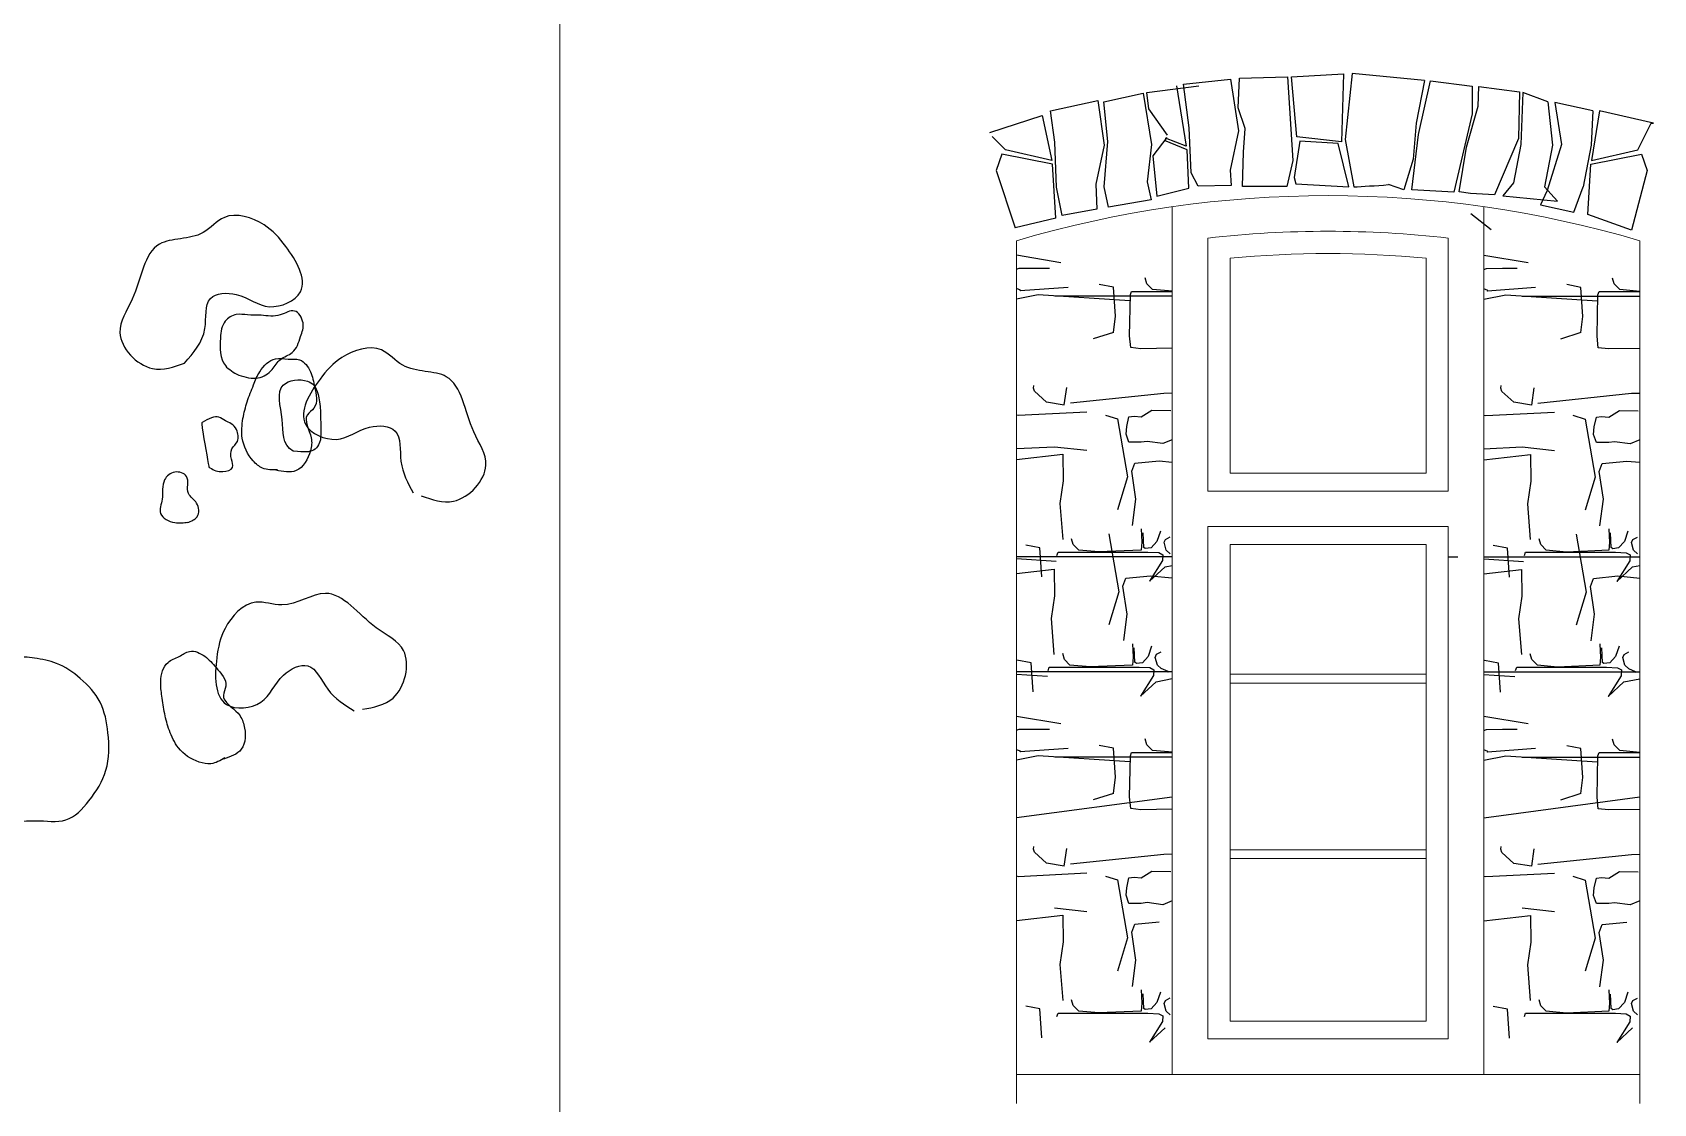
# Model space of a CAD drawing. Header units: millimetres. Extents: x 85048 to 158814, y 1395 to 38919.
# Drawn here: x 125961 to 129601, y 4782 to 7187 of the extents above; entities that cross this region are included whole.
import ezdxf

# ---------------------------------------------------------------- set-up
doc = ezdxf.new("R2010")
doc.units = ezdxf.units.MM
doc.layers.add('hatches', color=8, linetype='Continuous')
doc.layers.add('wall', color=5, linetype='Continuous')

msp = doc.modelspace()

# ---------------------------------------------------------------- linework, layer by layer
at = {"layer": 'hatches', "color": 252, "ltscale": 50, "true_color": 0x8f9991}
for p, q in [((128463.5, 7052.2, 0.7), (128580.4, 7067, 0.7)), ((128530.4, 7067, 0.7), (128551.9, 6931.9, 0.7)), ((128545.5, 7070.8, 0.7), (128651.3, 7082.3, 0.7)), ((128558.4, 6973, 0.7), (128545.5, 7070.8, 0.7)), ((128651.3, 7082.3, 0.7), (128669.4, 6966.2, 0.7)), ((128668.8, 7017.3, 0.7), (128671.4, 7084.4, 0.7)), ((128671.4, 7084.4, 0.7), (128779, 7087.1, 0.7)), ((128779, 7087.1, 0.7), (128791, 6899.5, 0.7)), ((128788, 7087.3, 0.7), (128905.1, 7094.3, 0.7)), ((128800.2, 6952.4, 0.7), (128788, 7087.3, 0.7)), ((128905.1, 7094.3, 0.7), (128900.8, 6941.2, 0.7)), ((128924.7, 7094.6, 0.7), (128908.6, 6946.4, 0.7)), ((129086.7, 7079, 0.7), (128924.7, 7094.6, 0.7)), ((129086.7, 7079, 0.7), (129068.6, 6983.4, 0.7)), ((129073.8, 6957.6, 0.7), (129100.5, 7078.1, 0.7)), ((129100.5, 7078.1, 0.7), (129194.3, 7066.4, 0.7)), ((129194.3, 7066.4, 0.7), (129194.3, 7004, 0.7)), ((129207.2, 7021.2, 0.7), (129208.9, 7065.4, 0.7)), ((129208.9, 7065.4, 0.7), (129300, 7053.2, 0.7)), ((128247.5, 7011, 0.7), (128353.7, 7034.3, 0.7)), ((128353.7, 7034.3, 0.7), (128367.6, 6933.9, 0.7)), ((128367.2, 7031.3, 0.7), (128455.5, 7050.8, 0.7)), ((128375.6, 6942.1, 0.7), (128367.2, 7031.3, 0.7)), ((128455.5, 7050.8, 0.7), (128474.1, 6935.3, 0.7)), ((128467.7, 7015.3, 0.7), (128463.5, 7052.2, 0.7)), ((129300, 7053.2, 0.7), (129298.4, 6949, 0.7)), ((129308.1, 7052.4, 0.7), (129303.7, 6935.3, 0.7)), ((129364, 7031.3, 0.7), (129308.1, 7052.4, 0.7)), ((129364, 7031.3, 0.7), (129374.2, 6933.5, 0.7)), ((129379.6, 7029.4, 0.7), (129394.7, 6935.3, 0.7)), ((129464.9, 7010.9, 0.7), (129379.6, 7029.4, 0.7)), ((129464.9, 7010.9, 0.7), (129379.6, 7029.4, 0.7)), ((128110.8, 6962.5, 0.7), (128228.6, 7000.1, 0.7)), ((128110.8, 6962.5, 0.7), (128228.6, 7000.1, 0.7)), ((128228.6, 7000.1, 0.7), (128250.2, 6899.6, 0.7)), ((128256.6, 6940.7, 0.7), (128247.5, 7011, 0.7)), ((128509.9, 6955.9, 0.7), (128467.7, 7015.3, 0.7)), ((128684.3, 6970.9, 0.7), (128668.8, 7017.3, 0.7)), ((129194.3, 7004, 0.7), (129152.9, 6828, 0.7)), ((129181.4, 6929.2, 0.7), (129207.2, 7021.2, 0.7)), ((129464.9, 7010.9, 0.7), (129461.4, 6933.5, 0.7)), ((129464.9, 7010.9, 0.7), (129461.4, 6933.5, 0.7)), ((129480, 7011, 0.7), (129462, 6899.6, 0.7)), ((129480, 7011, 0.7), (129462, 6899.6, 0.7)), ((129601.4, 6983.1, 0.7), (129480, 7011, 0.7)), ((129601.4, 6983.1, 0.7), (129480, 7011, 0.7)), ((128562.7, 6871.5, 0.7), (128558.4, 6973, 0.7)), ((128669.4, 6966.2, 0.7), (128650.4, 6878, 0.7)), ((128680.5, 6917.8, 0.7), (128684.3, 6970.9, 0.7)), ((129058.3, 6833.9, 0.7), (129073.8, 6957.6, 0.7)), ((129068.6, 6983.4, 0.7), (129061.8, 6902.5, 0.7)), ((129566.4, 6923.6, 0.7), (129596.3, 6983, 0.7)), ((129566.4, 6923.6, 0.7), (129596.3, 6983, 0.7)), ((129596.3, 6983, 0.7), (129601.4, 6983.1, 0.7)), ((128145.8, 6923.6, 0.7), (128115.9, 6952.9, 0.7)), ((128145.8, 6923.6, 0.7), (128115.9, 6952.9, 0.7)), ((128250.2, 6899.6, 0.7), (128145.8, 6923.6, 0.7)), ((128250.2, 6899.6, 0.7), (128145.8, 6923.6, 0.7)), ((128260.9, 6839.2, 0.7), (128256.6, 6940.7, 0.7)), ((128367.6, 6933.9, 0.7), (128348.7, 6846.2, 0.7)), ((128367.4, 6840.6, 0.7), (128375.6, 6942.1, 0.7)), ((128474.1, 6935.3, 0.7), (128464.4, 6851.7, 0.7)), ((128508.1, 6950.8, 0.7), (128477.2, 6909.5, 0.7)), ((128553.7, 6923.2, 0.7), (128503.5, 6944.5, 0.7)), ((128551.9, 6931.9, 0.7), (128505.2, 6949.7, 0.7)), ((128557.6, 6837.6, 0.7), (128553.7, 6923.2, 0.7)), ((128678.1, 6841.2, 0.7), (128680.5, 6917.8, 0.7)), ((128807, 6943, 0.7), (128794.1, 6861.3, 0.7)), ((128900.8, 6941.2, 0.7), (128800.2, 6952.4, 0.7)), ((128893.1, 6937.8, 0.7), (128807, 6943, 0.7)), ((128917.4, 6840.3, 0.7), (128893.1, 6937.8, 0.7)), ((128908.6, 6946.4, 0.7), (128928.4, 6840.1, 0.7)), ((129165.1, 6828.9, 0.7), (129181.4, 6929.2, 0.7)), ((129298.4, 6949, 0.7), (129244.5, 6822.3, 0.7)), ((129303.7, 6935.3, 0.7), (129286.6, 6849.4, 0.7)), ((129374.2, 6933.5, 0.7), (129356.2, 6840.6, 0.7)), ((129394.7, 6935.3, 0.7), (129362.8, 6832.3, 0.7)), ((129461.4, 6933.5, 0.7), (129443.4, 6840.6, 0.7)), ((129461.4, 6933.5, 0.7), (129443.4, 6840.6, 0.7)), ((129462, 6899.6, 0.7), (129566.4, 6923.6, 0.7)), ((129462, 6899.6, 0.7), (129566.4, 6923.6, 0.7)), ((128137.5, 6913.3, 0.7), (128125.4, 6877.2, 0.7)), ((128137.5, 6913.3, 0.7), (128125.4, 6877.2, 0.7)), ((128251.9, 6890.9, 0.7), (128137.5, 6913.3, 0.7)), ((128251.9, 6890.9, 0.7), (128137.5, 6913.3, 0.7)), ((128258.8, 6769.9, 0.7), (128251.9, 6890.9, 0.7)), ((128477.2, 6909.5, 0.7), (128486.3, 6819.4, 0.7)), ((128791, 6899.5, 0.7), (128777.7, 6840.8, 0.7)), ((129061.8, 6902.5, 0.7), (129040.3, 6833.6, 0.7)), ((129453.5, 6778.2, 0.7), (129460.3, 6890.9, 0.7)), ((129453.5, 6778.2, 0.7), (129460.3, 6890.9, 0.7)), ((129460.3, 6890.9, 0.7), (129574.7, 6913.3, 0.7)), ((129460.3, 6890.9, 0.7), (129574.7, 6913.3, 0.7)), ((129574.7, 6913.3, 0.7), (129586.8, 6877.2, 0.7)), ((129574.7, 6913.3, 0.7), (129586.8, 6877.2, 0.7)), ((128125.4, 6877.2, 0.7), (128167.8, 6748.2, 0.7)), ((128125.4, 6877.2, 0.7), (128167.8, 6748.2, 0.7)), ((128348.7, 6846.2, 0.7), (128351.4, 6790.3, 0.7)), ((128464.4, 6851.7, 0.7), (128473.1, 6810.8, 0.7)), ((128578.9, 6841.4, 0.7), (128562.7, 6871.5, 0.7)), ((128650.4, 6878, 0.7), (128652.6, 6843.6, 0.7)), ((128794.1, 6861.3, 0.7), (128798.3, 6846.7, 0.7)), ((128798.3, 6846.7, 0.7), (128917.4, 6840.3, 0.7)), ((129040.3, 6833.6, 0.7), (129006.3, 6845.2, 0.7)), ((129286.6, 6849.4, 0.7), (129263, 6820, 0.7)), ((129586.8, 6877.2, 0.7), (129552.1, 6743.1, 0.7)), ((129586.8, 6877.2, 0.7), (129552.1, 6743.1, 0.7)), ((128273.2, 6775.8, 0.7), (128260.9, 6839.2, 0.7)), ((128377.5, 6794.5, 0.7), (128367.4, 6840.6, 0.7)), ((128473.1, 6810.8, 0.7), (128377.5, 6794.5, 0.7)), ((128486.3, 6819.4, 0.7), (128557.6, 6837.6, 0.7)), ((128652.6, 6843.6, 0.7), (128578.9, 6841.4, 0.7)), ((128777.7, 6840.8, 0.7), (128678.1, 6841.2, 0.7)), ((129152.9, 6828, 0.7), (129058.3, 6833.9, 0.7)), ((129190.6, 6825.2, 0.7), (129165.1, 6828.9, 0.7)), ((129244.5, 6822.3, 0.7), (129190.6, 6825.2, 0.7)), ((129263, 6820, 0.7), (129385.8, 6808, 0.7)), ((129362.8, 6832.3, 0.7), (129347.2, 6799.8, 0.7)), ((129385.8, 6808, 0.7), (129356.2, 6840.6, 0.7)), ((129422.7, 6783.5, 0.7), (129443.4, 6840.6, 0.7)), ((128351.4, 6790.3, 0.7), (128273.2, 6775.8, 0.7)), ((129236.4, 6744.1, 0.7), (129190.9, 6779.7, 0.7)), ((129347.2, 6799.8, 0.7), (129422.7, 6783.5, 0.7)), ((129552.1, 6743.1, 0.7), (129453.5, 6778.2, 0.7)), ((129552.1, 6743.1, 0.7), (129453.5, 6778.2, 0.7)), ((128258.8, 6769.9, 0.7), (128167.8, 6748.2, 0.7)), ((128270.4, 6670, -101.7), (128170.7, 6686.5, -101.7)), ((129320.1, 6669.6, -101.7), (129220.5, 6686.1, -101.7)), ((128170.7, 6655.3, -101.7), (128176.6, 6657.7, -101.7)), ((128176.6, 6657.7, -101.7), (128212.4, 6658, -101.7)), ((128212.4, 6658, -101.7), (128245.2, 6657.8, -101.7)), ((128463.3, 6622.7, 10.3), (128459.6, 6635.7, 10.3)), ((129220.5, 6654.8, -101.7), (129226.4, 6657.3, -101.7)), ((129226.4, 6657.3, -101.7), (129262.2, 6657.5, -101.7)), ((129262.2, 6657.5, -101.7), (129295, 6657.4, -101.7)), ((129513.1, 6622.2, 10.3), (129509.4, 6635.3, 10.3)), ((128179.5, 6608, -101.7), (128170.7, 6611.7, -101.7)), ((128170.7, 6588.7, -101.7), (128219.5, 6598.4, -101.7)), ((128286.6, 6614.5, -101.7), (128179, 6606.6, -101.7)), ((128179, 6606.6, -101.7), (128179.5, 6608, -101.7)), ((128219.5, 6598.4, -101.7), (128425.1, 6585.1, -101.7)), ((128520.5, 6594.7, 121.2), (128256.6, 6594.7, 121.2)), ((128388.6, 6615, 10.3), (128356.5, 6621.1, 10.3)), ((128393.1, 6549.9, 10.3), (128388.6, 6615, 10.3)), ((128424.6, 6505.6, 10.3), (128426.9, 6598.2, 10.3)), ((128426.9, 6598.2, 10.3), (128429.3, 6605.5, 10.3)), ((128429.3, 6605.5, 10.3), (128520.5, 6605.5, 10.3)), ((128475.9, 6610.1, 10.3), (128463.3, 6622.7, 10.3)), ((128521.1, 6606, 10.3), (128475.9, 6610.1, 10.3)), ((129229.3, 6607.6, -101.7), (129220.5, 6611.2, -101.7)), ((129220.5, 6588.2, -101.7), (129269.3, 6597.9, -101.7)), ((129336.4, 6614.1, -101.7), (129228.8, 6606.2, -101.7)), ((129228.8, 6606.2, -101.7), (129229.3, 6607.6, -101.7)), ((129269.3, 6597.9, -101.7), (129474.9, 6584.7, -101.7)), ((129570.3, 6594.2, 121.2), (129306.4, 6594.2, 121.2)), ((129438.4, 6614.5, 10.3), (129406.3, 6620.7, 10.3)), ((129442.9, 6549.4, 10.3), (129438.4, 6614.5, 10.3)), ((129474.4, 6505.2, 10.3), (129476.6, 6597.7, 10.3)), ((129476.6, 6597.7, 10.3), (129479.1, 6605.1, 10.3)), ((129479.1, 6605.1, 10.3), (129570.3, 6605.1, 10.3)), ((129525.7, 6609.6, 10.3), (129513.1, 6622.2, 10.3)), ((129570.8, 6605.5, 10.3), (129525.7, 6609.6, 10.3)), ((128388.6, 6513.5, 10.3), (128393.1, 6549.9, 10.3)), ((129438.4, 6513, 10.3), (129442.9, 6549.4, 10.3)), ((128388.6, 6513.5, 10.3), (128342.9, 6499, 10.3)), ((128427.4, 6479.6, 10.3), (128424.6, 6505.6, 10.3)), ((129438.4, 6513, 10.3), (129392.7, 6498.6, 10.3)), ((129477.1, 6479.2, 10.3), (129474.4, 6505.2, 10.3)), ((128450.3, 6476.8, 10.3), (128427.4, 6479.6, 10.3)), ((128520.5, 6477.9, 10.3), (128450.3, 6476.8, 10.3)), ((129500, 6476.4, 10.3), (129477.1, 6479.2, 10.3)), ((129570.3, 6477.5, 10.3), (129500, 6476.4, 10.3)), ((128208.8, 6388.6, -101.7), (128209.5, 6394.4, -101.7)), ((128211.2, 6381.3, -101.7), (128208.8, 6388.6, -101.7)), ((128238, 6356.9, -101.7), (128211.2, 6381.3, -101.7)), ((128282.9, 6389.5, -101.7), (128277.2, 6350.5, -101.7)), ((128501.8, 6376.4, 10.3), (128291.8, 6354.4, 10.3)), ((128520.5, 6377.1, 10.3), (128501.8, 6376.4, 10.3)), ((129258.6, 6388.1, -101.7), (129259.2, 6394, -101.7)), ((129260.9, 6380.8, -101.7), (129258.6, 6388.1, -101.7)), ((129287.7, 6356.5, -101.7), (129260.9, 6380.8, -101.7)), ((129332.6, 6389.1, -101.7), (129327, 6350, -101.7)), ((129551.5, 6376, 10.3), (129341.6, 6354, 10.3)), ((129570.3, 6376.6, 10.3), (129551.5, 6376, 10.3)), ((128174.6, 6327.3, -101.7), (128329, 6334.9, -101.7)), ((128277.6, 6350.4, -101.7), (128238, 6356.9, -101.7)), ((128450.9, 6323.9, 10.3), (128475, 6338.6, 10.3)), ((128475, 6338.6, 10.3), (128517.1, 6338.1, 10.3)), ((129327.3, 6350, -101.7), (129287.7, 6356.5, -101.7)), ((129500.7, 6323.4, 10.3), (129524.7, 6338.2, 10.3)), ((129524.7, 6338.2, 10.3), (129566.9, 6337.6, 10.3)), ((128170.7, 6328.2, -101.7), (128174.6, 6327.3, -101.7)), ((128370.5, 6328, 10.3), (128397.8, 6319.3, 10.3)), ((128397.8, 6319.3, 10.3), (128420.3, 6189, 10.3)), ((128417.1, 6284.8, 10.3), (128418.2, 6301.9, 10.3)), ((128418.2, 6301.9, 10.3), (128423.2, 6323.9, 10.3)), ((128423.2, 6323.9, 10.3), (128434.8, 6325.3, 10.3)), ((128434.8, 6325.3, 10.3), (128450.9, 6323.9, 10.3)), ((129220.5, 6327.8, -101.7), (129224.4, 6326.9, -101.7)), ((129224.4, 6326.9, -101.7), (129378.8, 6334.5, -101.7)), ((129420.2, 6327.6, 10.3), (129447.6, 6318.8, 10.3)), ((129447.6, 6318.8, 10.3), (129470, 6188.5, 10.3)), ((129466.9, 6284.3, 10.3), (129468, 6301.5, 10.3)), ((129468, 6301.5, 10.3), (129473, 6323.4, 10.3)), ((129473, 6323.4, 10.3), (129484.6, 6324.8, 10.3)), ((129484.6, 6324.8, 10.3), (129500.7, 6323.4, 10.3)), ((128423.2, 6266.7, 10.3), (128417.1, 6284.8, 10.3)), ((128450.9, 6266.7, 10.3), (128423.2, 6266.7, 10.3)), ((128464.1, 6268.4, 10.3), (128450.9, 6266.7, 10.3)), ((128499.1, 6263.7, 10.3), (128464.1, 6268.4, 10.3)), ((128520.5, 6272.6, 10.3), (128499.1, 6263.7, 10.3)), ((129473, 6266.2, 10.3), (129466.9, 6284.3, 10.3)), ((129500.7, 6266.2, 10.3), (129473, 6266.2, 10.3)), ((129513.8, 6267.9, 10.3), (129500.7, 6266.2, 10.3)), ((129548.9, 6263.3, 10.3), (129513.8, 6267.9, 10.3)), ((129570.3, 6272.1, 10.3), (129548.9, 6263.3, 10.3)), ((128256.4, 6256.1, -101.7), (128170.7, 6252, -101.7)), ((128170.7, 6228.1, -101.7), (128275.1, 6240.1, -101.7)), ((128329, 6248, -101.7), (128256.4, 6256.1, -101.7)), ((128275.1, 6240.1, -101.7), (128275.8, 6180.2, -101.7)), ((129306.2, 6255.6, -101.7), (129220.5, 6251.5, -101.7)), ((129220.5, 6227.6, -101.7), (129324.8, 6239.6, -101.7)), ((129378.8, 6247.5, -101.7), (129306.2, 6255.6, -101.7)), ((129324.8, 6239.6, -101.7), (129325.6, 6179.8, -101.7)), ((128420.3, 6189, 10.3), (128397.8, 6114.8, 10.3)), ((128429.6, 6202, 10.3), (128436.3, 6219.9, 10.3)), ((128438.9, 6139.4, 10.3), (128429.6, 6202, 10.3)), ((128436.3, 6219.9, 10.3), (128491.3, 6225.2, 10.3)), ((128491.3, 6225.2, 10.3), (128520.5, 6222.3, 10.3)), ((129479.4, 6201.5, 10.3), (129486.1, 6219.5, 10.3)), ((129488.7, 6138.9, 10.3), (129479.4, 6201.5, 10.3)), ((129486.1, 6219.5, 10.3), (129541.1, 6224.7, 10.3)), ((129541.1, 6224.7, 10.3), (129570.3, 6221.9, 10.3)), ((128275.8, 6180.2, -101.7), (128268.2, 6129.1, -101.7)), ((129325.6, 6179.8, -101.7), (129318, 6128.6, -101.7)), ((129470, 6188.5, 10.3), (129447.6, 6114.3, 10.3)), ((128268.2, 6129.1, -101.7), (128274.5, 6048.8, -101.7)), ((128431.3, 6079.8, 10.3), (128438.9, 6139.4, 10.3)), ((129318, 6128.6, -101.7), (129324.3, 6048.3, -101.7)), ((129481.1, 6079.3, 10.3), (129488.7, 6138.9, 10.3)), ((128298.1, 6037.4, 14.1), (128294.4, 6050.4, 14.1)), ((128378, 6061.1, 10.3), (128400.5, 5930.8, 10.3)), ((128450.9, 6072.8, 14.1), (128452.6, 6042.6, 14.1)), ((128456.6, 6030.9, 14.1), (128455.1, 6063.6, 14.1)), ((128486.1, 6044.3, 14.1), (128473.2, 6030.1, 14.1)), ((128494, 6067.5, 14.1), (128486.1, 6044.3, 14.1)), ((128502.3, 6042.2, 14.1), (128505.3, 6048.9, 14.1)), ((128505.3, 6048.9, 14.1), (128515.6, 6054.6, 14.1)), ((129347.9, 6037, 14.1), (129344.2, 6050, 14.1)), ((129427.8, 6060.6, 10.3), (129450.3, 5930.3, 10.3)), ((129500.7, 6072.3, 14.1), (129502.4, 6042.1, 14.1)), ((129506.4, 6030.5, 14.1), (129504.9, 6063.2, 14.1)), ((129535.9, 6043.9, 14.1), (129523, 6029.6, 14.1)), ((129543.7, 6067, 14.1), (129535.9, 6043.9, 14.1)), ((129552.1, 6041.7, 14.1), (129555.1, 6048.5, 14.1)), ((129555.1, 6048.5, 14.1), (129565.3, 6054.1, 14.1)), ((128520.5, 6009.4, 125), (128170.7, 6009.4, 125)), ((128223.4, 6029.7, 14.1), (128191.4, 6035.8, 14.1)), ((128227.9, 5964.6, 14.1), (128223.4, 6029.7, 14.1)), ((128261.7, 6012.9, 14.1), (128264.2, 6020.2, 14.1)), ((128264.2, 6020.2, 14.1), (128465.9, 6020.2, 14.1)), ((128310.7, 6024.8, 14.1), (128298.1, 6037.4, 14.1)), ((128355.9, 6020.7, 14.1), (128310.7, 6024.8, 14.1)), ((128450.9, 6024.8, 14.1), (128355.9, 6020.7, 14.1)), ((128452.6, 6042.6, 14.1), (128450.9, 6024.8, 14.1)), ((128460.1, 6028.4, 14.1), (128456.6, 6030.9, 14.1)), ((128473.2, 6030.1, 14.1), (128460.1, 6028.4, 14.1)), ((128465.9, 6020.2, 14.1), (128490.2, 6019, 14.1)), ((128490.2, 6019, 14.1), (128499.3, 6014.3, 14.1)), ((128499.3, 6014.3, 14.1), (128498.5, 6001.4, 14.1)), ((128507, 6024.8, 14.1), (128502.3, 6042.2, 14.1)), ((128515.6, 6016.7, 14.1), (128507, 6024.8, 14.1)), ((129161.6, 6008.9, 125), (129141.2, 6008.9, 125)), ((129570.3, 6008.9, 125), (129220.5, 6008.9, 125)), ((129273.2, 6029.3, 14.1), (129241.1, 6035.4, 14.1)), ((129277.7, 5964.2, 14.1), (129273.2, 6029.3, 14.1)), ((129311.4, 6012.4, 14.1), (129313.9, 6019.8, 14.1)), ((129313.9, 6019.8, 14.1), (129515.7, 6019.8, 14.1)), ((129360.5, 6024.3, 14.1), (129347.9, 6037, 14.1)), ((129405.7, 6020.2, 14.1), (129360.5, 6024.3, 14.1)), ((129500.7, 6024.3, 14.1), (129405.7, 6020.2, 14.1)), ((129502.4, 6042.1, 14.1), (129500.7, 6024.3, 14.1)), ((129509.9, 6027.9, 14.1), (129506.4, 6030.5, 14.1)), ((129523, 6029.6, 14.1), (129509.9, 6027.9, 14.1)), ((129515.7, 6019.8, 14.1), (129540, 6018.6, 14.1)), ((129540, 6018.6, 14.1), (129549, 6013.8, 14.1)), ((129549, 6013.8, 14.1), (129548.3, 6001, 14.1)), ((129556.7, 6024.3, 14.1), (129552.1, 6041.7, 14.1)), ((129565.3, 6016.3, 14.1), (129556.7, 6024.3, 14.1)), ((128170.7, 6005.6, -97.9), (128260, 5999.8, -97.9)), ((128170.7, 5972.2, -101.7), (128255.3, 5981.9, -101.7)), ((128255.3, 5981.9, -101.7), (128256, 5922.1, -101.7)), ((128498.5, 6001.4, 14.1), (128469.3, 5954.9, 14.1)), ((128469.3, 5954.9, 14.1), (128504.6, 5987.3, 14.1)), ((128504.6, 5987.3, 14.1), (128520.5, 5990.5, 14.1)), ((129220.5, 6005.1, -97.9), (129309.7, 5999.4, -97.9)), ((129220.5, 5971.8, -101.7), (129305, 5981.5, -101.7)), ((129305, 5981.5, -101.7), (129305.8, 5921.6, -101.7)), ((129548.3, 6001, 14.1), (129519, 5954.4, 14.1)), ((129519, 5954.4, 14.1), (129554.4, 5986.9, 14.1)), ((129554.4, 5986.9, 14.1), (129570.3, 5990, 14.1)), ((128409.8, 5943.8, 10.3), (128416.5, 5961.8, 10.3)), ((128419.1, 5881.2, 10.3), (128409.8, 5943.8, 10.3)), ((128416.5, 5961.8, 10.3), (128471.5, 5967, 10.3)), ((128471.5, 5967, 10.3), (128520.5, 5962.3, 10.3)), ((129459.6, 5943.3, 10.3), (129466.3, 5961.3, 10.3)), ((129468.9, 5880.8, 10.3), (129459.6, 5943.3, 10.3)), ((129466.3, 5961.3, 10.3), (129521.3, 5966.6, 10.3)), ((129521.3, 5966.6, 10.3), (129570.3, 5961.8, 10.3)), ((128256, 5922.1, -101.7), (128248.4, 5870.9, -101.7)), ((128400.5, 5930.8, 10.3), (128378, 5856.6, 10.3)), ((129305.8, 5921.6, -101.7), (129298.2, 5870.5, -101.7)), ((129450.3, 5930.3, 10.3), (129427.8, 5856.2, 10.3)), ((128248.4, 5870.9, -101.7), (128254.8, 5790.6, -101.7)), ((128411.5, 5821.6, 10.3), (128419.1, 5881.2, 10.3)), ((129298.2, 5870.5, -101.7), (129304.5, 5790.2, -101.7)), ((129461.3, 5821.2, 10.3), (129468.9, 5880.8, 10.3)), ((128278.4, 5779.3, 14.1), (128274.7, 5792.3, 14.1)), ((128431.1, 5814.6, 14.1), (128432.8, 5784.4, 14.1)), ((128436.8, 5772.8, 14.1), (128435.3, 5805.5, 14.1)), ((128474.2, 5809.3, 14.1), (128466.3, 5786.2, 14.1)), ((128482.5, 5784, 14.1), (128485.5, 5790.8, 14.1)), ((128485.5, 5790.8, 14.1), (128495.8, 5796.4, 14.1)), ((129328.1, 5778.8, 14.1), (129324.4, 5791.8, 14.1)), ((129480.9, 5814.2, 14.1), (129482.6, 5784, 14.1)), ((129486.6, 5772.3, 14.1), (129485.1, 5805, 14.1)), ((129523.9, 5808.8, 14.1), (129516.1, 5785.7, 14.1)), ((129532.3, 5783.6, 14.1), (129535.3, 5790.3, 14.1)), ((129535.3, 5790.3, 14.1), (129545.6, 5796, 14.1)), ((128203.6, 5771.6, 14.1), (128171.6, 5777.7, 14.1)), ((128208.1, 5706.5, 14.1), (128203.6, 5771.6, 14.1)), ((128241.9, 5754.8, 14.1), (128244.4, 5762.1, 14.1)), ((128244.4, 5762.1, 14.1), (128446.1, 5762.1, 14.1)), ((128290.9, 5766.7, 14.1), (128278.4, 5779.3, 14.1)), ((128336.1, 5762.5, 14.1), (128290.9, 5766.7, 14.1)), ((128431.1, 5766.7, 14.1), (128336.1, 5762.5, 14.1)), ((128432.8, 5784.4, 14.1), (128431.1, 5766.7, 14.1)), ((128440.3, 5770.3, 14.1), (128436.8, 5772.8, 14.1)), ((128453.4, 5771.9, 14.1), (128440.3, 5770.3, 14.1)), ((128446.1, 5762.1, 14.1), (128470.4, 5760.9, 14.1)), ((128466.3, 5786.2, 14.1), (128453.4, 5771.9, 14.1)), ((128470.4, 5760.9, 14.1), (128479.5, 5756.1, 14.1)), ((128479.5, 5756.1, 14.1), (128478.7, 5743.3, 14.1)), ((128487.2, 5766.7, 14.1), (128482.5, 5784, 14.1)), ((128495.8, 5758.6, 14.1), (128487.2, 5766.7, 14.1)), ((128511.5, 5752.1, 14.1), (128495.8, 5758.6, 14.1)), ((128511, 5750.7, 14.1), (128511.5, 5752.1, 14.1)), ((129253.4, 5771.1, 14.1), (129221.4, 5777.2, 14.1)), ((129257.9, 5706, 14.1), (129253.4, 5771.1, 14.1)), ((129291.7, 5754.3, 14.1), (129294.1, 5761.6, 14.1)), ((129294.1, 5761.6, 14.1), (129495.9, 5761.6, 14.1)), ((129340.7, 5766.2, 14.1), (129328.1, 5778.8, 14.1)), ((129385.9, 5762.1, 14.1), (129340.7, 5766.2, 14.1)), ((129480.9, 5766.2, 14.1), (129385.9, 5762.1, 14.1)), ((129482.6, 5784, 14.1), (129480.9, 5766.2, 14.1)), ((129490.1, 5769.8, 14.1), (129486.6, 5772.3, 14.1)), ((129503.2, 5771.5, 14.1), (129490.1, 5769.8, 14.1)), ((129495.9, 5761.6, 14.1), (129520.2, 5760.4, 14.1)), ((129516.1, 5785.7, 14.1), (129503.2, 5771.5, 14.1)), ((129520.2, 5760.4, 14.1), (129529.2, 5755.6, 14.1)), ((129529.2, 5755.6, 14.1), (129528.5, 5742.8, 14.1)), ((129536.9, 5766.2, 14.1), (129532.3, 5783.6, 14.1)), ((129545.6, 5758.1, 14.1), (129536.9, 5766.2, 14.1)), ((129561.2, 5751.6, 14.1), (129545.6, 5758.1, 14.1)), ((128520.5, 5751.3, 125), (128170.7, 5751.3, 125)), ((128170.7, 5746.2, -97.9), (128240.2, 5741.7, -97.9)), ((128478.7, 5743.3, 14.1), (128449.5, 5696.7, 14.1)), ((128449.5, 5696.7, 14.1), (128484.8, 5729.2, 14.1)), ((128484.8, 5729.2, 14.1), (128520.5, 5736.3, 14.1)), ((128520.5, 5751.4, 14.1), (128511, 5750.7, 14.1)), ((129570.3, 5750.8, 125), (129220.5, 5750.8, 125)), ((129220.5, 5745.7, -97.9), (129290, 5741.2, -97.9)), ((129528.5, 5742.8, 14.1), (129499.2, 5696.3, 14.1)), ((129499.2, 5696.3, 14.1), (129534.6, 5728.7, 14.1)), ((129534.6, 5728.7, 14.1), (129570.3, 5735.8, 14.1)), ((129560.7, 5750.2, 14.1), (129561.2, 5751.6, 14.1)), ((129570.3, 5750.9, 14.1), (129560.7, 5750.2, 14.1)), ((128270.4, 5635, -101.7), (128170.7, 5651.5, -101.7)), ((129320.1, 5634.6, -101.7), (129220.5, 5651.1, -101.7)), ((128170.7, 5620.3, -101.7), (128176.6, 5622.7, -101.7)), ((128176.6, 5622.7, -101.7), (128212.4, 5623, -101.7)), ((128212.4, 5623, -101.7), (128245.2, 5622.8, -101.7)), ((129220.5, 5619.8, -101.7), (129226.4, 5622.3, -101.7)), ((129226.4, 5622.3, -101.7), (129262.2, 5622.5, -101.7)), ((129262.2, 5622.5, -101.7), (129295, 5622.4, -101.7)), ((128179.5, 5573, -101.7), (128170.7, 5576.7, -101.7)), ((128286.6, 5579.5, -101.7), (128179, 5571.6, -101.7)), ((128179, 5571.6, -101.7), (128179.5, 5573, -101.7)), ((128388.6, 5580, 10.3), (128356.5, 5586.1, 10.3)), ((128393.1, 5514.9, 10.3), (128388.6, 5580, 10.3)), ((128426.9, 5563.2, 10.3), (128429.3, 5570.5, 10.3)), ((128429.3, 5570.5, 10.3), (128520.5, 5570.5, 10.3)), ((128463.3, 5587.7, 10.3), (128459.6, 5600.7, 10.3)), ((128475.9, 5575.1, 10.3), (128463.3, 5587.7, 10.3)), ((128521.1, 5571, 10.3), (128475.9, 5575.1, 10.3)), ((129229.3, 5572.6, -101.7), (129220.5, 5576.2, -101.7)), ((129336.4, 5579.1, -101.7), (129228.8, 5571.2, -101.7)), ((129228.8, 5571.2, -101.7), (129229.3, 5572.6, -101.7)), ((129438.4, 5579.5, 10.3), (129406.3, 5585.7, 10.3)), ((129442.9, 5514.4, 10.3), (129438.4, 5579.5, 10.3)), ((129476.6, 5562.7, 10.3), (129479.1, 5570.1, 10.3)), ((129479.1, 5570.1, 10.3), (129570.3, 5570.1, 10.3)), ((129513.1, 5587.2, 10.3), (129509.4, 5600.3, 10.3)), ((129525.7, 5574.6, 10.3), (129513.1, 5587.2, 10.3)), ((129570.8, 5570.5, 10.3), (129525.7, 5574.6, 10.3)), ((128170.7, 5553.7, -101.7), (128219.5, 5563.4, -101.7)), ((128219.5, 5563.4, -101.7), (128425.1, 5550.1, -101.7)), ((128520.5, 5559.7, 121.2), (128256.6, 5559.7, 121.2)), ((128424.6, 5470.6, 10.3), (128426.9, 5563.2, 10.3)), ((129220.5, 5553.2, -101.7), (129269.3, 5562.9, -101.7)), ((129269.3, 5562.9, -101.7), (129474.9, 5549.7, -101.7)), ((129570.3, 5559.2, 121.2), (129306.4, 5559.2, 121.2)), ((129474.4, 5470.2, 10.3), (129476.6, 5562.7, 10.3)), ((128388.6, 5478.5, 10.3), (128393.1, 5514.9, 10.3)), ((129438.4, 5478, 10.3), (129442.9, 5514.4, 10.3)), ((128170.7, 5424.1, 10.3), (128520.5, 5471, 10.3)), ((128388.6, 5478.5, 10.3), (128342.9, 5464, 10.3)), ((128427.4, 5444.6, 10.3), (128424.6, 5470.6, 10.3)), ((129220.5, 5423.6, 10.3), (129570.3, 5470.5, 10.3)), ((129438.4, 5478, 10.3), (129392.7, 5463.6, 10.3)), ((129477.1, 5444.2, 10.3), (129474.4, 5470.2, 10.3)), ((128450.3, 5441.8, 10.3), (128427.4, 5444.6, 10.3)), ((128520.5, 5442.9, 10.3), (128450.3, 5441.8, 10.3)), ((129500, 5441.4, 10.3), (129477.1, 5444.2, 10.3)), ((129570.3, 5442.5, 10.3), (129500, 5441.4, 10.3)), ((128208.8, 5353.6, -101.7), (128209.5, 5359.4, -101.7)), ((128211.2, 5346.3, -101.7), (128208.8, 5353.6, -101.7)), ((128282.9, 5354.5, -101.7), (128277.2, 5315.5, -101.7)), ((129258.6, 5353.1, -101.7), (129259.2, 5359, -101.7)), ((129260.9, 5345.8, -101.7), (129258.6, 5353.1, -101.7)), ((129332.6, 5354.1, -101.7), (129327, 5315, -101.7)), ((128238, 5321.9, -101.7), (128211.2, 5346.3, -101.7)), ((128277.6, 5315.4, -101.7), (128238, 5321.9, -101.7)), ((128501.8, 5341.4, 10.3), (128291.8, 5319.4, 10.3)), ((128520.5, 5342.1, 10.3), (128501.8, 5341.4, 10.3)), ((129287.7, 5321.5, -101.7), (129260.9, 5345.8, -101.7)), ((129327.3, 5315, -101.7), (129287.7, 5321.5, -101.7)), ((129551.5, 5341, 10.3), (129341.6, 5319, 10.3)), ((129570.3, 5341.6, 10.3), (129551.5, 5341, 10.3)), ((128170.7, 5293.2, -101.7), (128174.6, 5292.3, -101.7)), ((128174.6, 5292.3, -101.7), (128329, 5299.9, -101.7)), ((128370.5, 5293, 10.3), (128397.8, 5284.3, 10.3)), ((128397.8, 5284.3, 10.3), (128420.3, 5154, 10.3)), ((128418.2, 5266.9, 10.3), (128423.2, 5288.9, 10.3)), ((128423.2, 5288.9, 10.3), (128434.8, 5290.3, 10.3)), ((128434.8, 5290.3, 10.3), (128450.9, 5288.9, 10.3)), ((128450.9, 5288.9, 10.3), (128475, 5303.6, 10.3)), ((128475, 5303.6, 10.3), (128517.1, 5303.1, 10.3)), ((129220.5, 5292.8, -101.7), (129224.4, 5291.9, -101.7)), ((129224.4, 5291.9, -101.7), (129378.8, 5299.5, -101.7)), ((129420.2, 5292.6, 10.3), (129447.6, 5283.8, 10.3)), ((129447.6, 5283.8, 10.3), (129470, 5153.5, 10.3)), ((129468, 5266.5, 10.3), (129473, 5288.4, 10.3)), ((129473, 5288.4, 10.3), (129484.6, 5289.8, 10.3)), ((129484.6, 5289.8, 10.3), (129500.7, 5288.4, 10.3)), ((129500.7, 5288.4, 10.3), (129524.7, 5303.2, 10.3)), ((129524.7, 5303.2, 10.3), (129566.9, 5302.6, 10.3)), ((128417.1, 5249.8, 10.3), (128418.2, 5266.9, 10.3)), ((128423.2, 5231.7, 10.3), (128417.1, 5249.8, 10.3)), ((129466.9, 5249.3, 10.3), (129468, 5266.5, 10.3)), ((129473, 5231.2, 10.3), (129466.9, 5249.3, 10.3)), ((128329, 5213, -101.7), (128256.4, 5221.1, -101.7)), ((128450.9, 5231.7, 10.3), (128423.2, 5231.7, 10.3)), ((128464.1, 5233.4, 10.3), (128450.9, 5231.7, 10.3)), ((128499.1, 5228.7, 10.3), (128464.1, 5233.4, 10.3)), ((128520.5, 5237.6, 10.3), (128499.1, 5228.7, 10.3)), ((129378.8, 5212.5, -101.7), (129306.2, 5220.6, -101.7)), ((129500.7, 5231.2, 10.3), (129473, 5231.2, 10.3)), ((129513.8, 5232.9, 10.3), (129500.7, 5231.2, 10.3)), ((129548.9, 5228.3, 10.3), (129513.8, 5232.9, 10.3)), ((129570.3, 5237.1, 10.3), (129548.9, 5228.3, 10.3)), ((128170.7, 5193.1, -101.7), (128275.1, 5205.1, -101.7)), ((128275.1, 5205.1, -101.7), (128275.8, 5145.2, -101.7)), ((128429.6, 5167, 10.3), (128436.3, 5184.9, 10.3)), ((128436.3, 5184.9, 10.3), (128491.3, 5190.2, 10.3)), ((129220.5, 5192.6, -101.7), (129324.8, 5204.6, -101.7)), ((129324.8, 5204.6, -101.7), (129325.6, 5144.8, -101.7)), ((129479.4, 5166.5, 10.3), (129486.1, 5184.5, 10.3)), ((129486.1, 5184.5, 10.3), (129541.1, 5189.7, 10.3)), ((128275.8, 5145.2, -101.7), (128268.2, 5094.1, -101.7)), ((128420.3, 5154, 10.3), (128397.8, 5079.8, 10.3)), ((128438.9, 5104.4, 10.3), (128429.6, 5167, 10.3)), ((129325.6, 5144.8, -101.7), (129318, 5093.6, -101.7)), ((129470, 5153.5, 10.3), (129447.6, 5079.3, 10.3)), ((129488.7, 5103.9, 10.3), (129479.4, 5166.5, 10.3)), ((128431.3, 5044.8, 10.3), (128438.9, 5104.4, 10.3)), ((129481.1, 5044.3, 10.3), (129488.7, 5103.9, 10.3)), ((128268.2, 5094.1, -101.7), (128274.5, 5013.8, -101.7)), ((129318, 5093.6, -101.7), (129324.3, 5013.3, -101.7)), ((128450.9, 5037.8, 14.1), (128452.6, 5007.6, 14.1)), ((128456.6, 4995.9, 14.1), (128455.1, 5028.6, 14.1)), ((128494, 5032.5, 14.1), (128486.1, 5009.3, 14.1)), ((129500.7, 5037.3, 14.1), (129502.4, 5007.1, 14.1)), ((129506.4, 4995.5, 14.1), (129504.9, 5028.2, 14.1)), ((129543.7, 5032, 14.1), (129535.9, 5008.9, 14.1)), ((128223.4, 4994.7, 14.1), (128191.4, 5000.8, 14.1)), ((128227.9, 4929.6, 14.1), (128223.4, 4994.7, 14.1)), ((128298.1, 5002.4, 14.1), (128294.4, 5015.4, 14.1)), ((128310.7, 4989.8, 14.1), (128298.1, 5002.4, 14.1)), ((128355.9, 4985.7, 14.1), (128310.7, 4989.8, 14.1)), ((128450.9, 4989.8, 14.1), (128355.9, 4985.7, 14.1)), ((128452.6, 5007.6, 14.1), (128450.9, 4989.8, 14.1)), ((128460.1, 4993.4, 14.1), (128456.6, 4995.9, 14.1)), ((128473.2, 4995.1, 14.1), (128460.1, 4993.4, 14.1)), ((128486.1, 5009.3, 14.1), (128473.2, 4995.1, 14.1)), ((128502.3, 5007.2, 14.1), (128505.3, 5013.9, 14.1)), ((128507, 4989.8, 14.1), (128502.3, 5007.2, 14.1)), ((128505.3, 5013.9, 14.1), (128515.6, 5019.6, 14.1)), ((128515.6, 4981.7, 14.1), (128507, 4989.8, 14.1)), ((129273.2, 4994.3, 14.1), (129241.1, 5000.4, 14.1)), ((129277.7, 4929.2, 14.1), (129273.2, 4994.3, 14.1)), ((129347.9, 5002, 14.1), (129344.2, 5015, 14.1)), ((129360.5, 4989.3, 14.1), (129347.9, 5002, 14.1)), ((129405.7, 4985.2, 14.1), (129360.5, 4989.3, 14.1)), ((129500.7, 4989.3, 14.1), (129405.7, 4985.2, 14.1)), ((129502.4, 5007.1, 14.1), (129500.7, 4989.3, 14.1)), ((129509.9, 4992.9, 14.1), (129506.4, 4995.5, 14.1)), ((129523, 4994.6, 14.1), (129509.9, 4992.9, 14.1)), ((129535.9, 5008.9, 14.1), (129523, 4994.6, 14.1)), ((129552.1, 5006.7, 14.1), (129555.1, 5013.5, 14.1)), ((129556.7, 4989.3, 14.1), (129552.1, 5006.7, 14.1)), ((129555.1, 5013.5, 14.1), (129565.3, 5019.1, 14.1)), ((129565.3, 4981.3, 14.1), (129556.7, 4989.3, 14.1)), ((128261.7, 4977.9, 14.1), (128264.2, 4985.2, 14.1)), ((128264.2, 4985.2, 14.1), (128465.9, 4985.2, 14.1)), ((128465.9, 4985.2, 14.1), (128490.2, 4984, 14.1)), ((128498.5, 4966.4, 14.1), (128469.3, 4919.9, 14.1)), ((128469.3, 4919.9, 14.1), (128504.6, 4952.3, 14.1)), ((128490.2, 4984, 14.1), (128499.3, 4979.3, 14.1)), ((128499.3, 4979.3, 14.1), (128498.5, 4966.4, 14.1)), ((129311.4, 4977.4, 14.1), (129313.9, 4984.8, 14.1)), ((129313.9, 4984.8, 14.1), (129515.7, 4984.8, 14.1)), ((129515.7, 4984.8, 14.1), (129540, 4983.6, 14.1)), ((129548.3, 4966, 14.1), (129519, 4919.4, 14.1)), ((129519, 4919.4, 14.1), (129554.4, 4951.9, 14.1)), ((129540, 4983.6, 14.1), (129549, 4978.8, 14.1)), ((129549, 4978.8, 14.1), (129548.3, 4966, 14.1))]:
    msp.add_line(p, q, dxfattribs=at)
msp.add_open_spline([(128928.4, 6840.1, 0.7), (128947.6, 6841.5, 0.7), (128976.9, 6842.7, 0.7), (129006.3, 6845.2, 0.7)], degree=3, dxfattribs=at)
for points in [[(126302.6, 6444.4, 0.7), (126230.3, 6432.3, 0.7), (126157.3, 6513.1, 0.7), (126185, 6588.1, 0.7), (126246.3, 6711.7, 0.7), (126344.1, 6737.4, 0.7), (126391.9, 6771.7, 0.7), (126481.2, 6754.6, 0.7), (126529.9, 6706.4, 0.7), (126562.6, 6604.9, 0.7), (126493.3, 6571.2, 0.7), (126418.8, 6598.6, 0.7), (126361, 6589.7, 0.7), (126348.1, 6521.9, 0.7), (126302.6, 6444.4, 0.7)], [(126424.3, 6417.3, 0.7), (126394.2, 6439.1, 0.7), (126382.9, 6500.9, 0.7), (126394, 6539, 0.7), (126418.7, 6553.6, 0.7), (126443.9, 6552.8, 0.7), (126474.6, 6551.8, 0.7), (126517.5, 6552.7, 0.7), (126549.6, 6561.5, 0.7), (126568.6, 6534.6, 0.7), (126563.2, 6504, 0.7), (126544.5, 6468.4, 0.7), (126517.7, 6452.8, 0.7), (126499.4, 6430.3, 0.7), (126468, 6411.5, 0.7), (126424.3, 6417.3, 0.7)], [(126834.2, 6146.6, 0.7), (126906.4, 6134.5, 0.7), (126979.4, 6215.3, 0.7), (126951.8, 6290.3, 0.7), (126890.4, 6414, 0.7), (126792.6, 6439.6, 0.7), (126744.8, 6474, 0.7), (126655.6, 6456.8, 0.7), (126606.8, 6408.6, 0.7), (126574.1, 6307.1, 0.7), (126643.4, 6273.4, 0.7), (126718, 6300.9, 0.7), (126775.7, 6291.9, 0.7), (126788.6, 6224.2, 0.7), (126816, 6153.2, 0.7)], [(126511.5, 6204.8, 0.7), (126477.8, 6208.7, 0.7), (126456.6, 6225.1, 0.7), (126432.2, 6276.1, 0.7), (126433.8, 6320.1, 0.7), (126443.2, 6357.7, 0.7), (126457.4, 6395.4, 0.7), (126471.5, 6425.2, 0.7), (126506.8, 6454.2, 0.7), (126535.1, 6453.4, 0.7), (126561, 6451.8, 0.7), (126585.3, 6425.2, 0.7), (126594.7, 6390.7, 0.7), (126593.2, 6343.6, 0.7), (126578.3, 6328.7, 0.7), (126586.9, 6276.9, 0.7), (126585.3, 6247.9, 0.7), (126553.1, 6203.2, 0.7), (126507.6, 6204, 0.7)], [(126309, 6086.5, 0.7), (126330.8, 6099.6, 0.7), (126329.7, 6130.1, 0.7), (126311.2, 6152, 0.7), (126306.8, 6190.1, 0.7), (126280.6, 6199.9, 0.7), (126257.7, 6182.5, 0.7), (126252.2, 6138.9, 0.7), (126248.9, 6107.2, 0.7), (126280.6, 6086.5, 0.7), (126310.1, 6087.6, 0.7)], [(126702.1, 5667.4, 0.7), (126770.9, 5692.7, 0.7), (126794.4, 5799, 0.7), (126733.2, 5850.5, 0.7), (126618.7, 5927.6, 0.7), (126521, 5901.5, 0.7), (126462.5, 5907.7, 0.7), (126393.4, 5848.6, 0.7), (126374.9, 5782.6, 0.7), (126396.7, 5678.2, 0.7), (126473.6, 5683.2, 0.7), (126524.8, 5744, 0.7), (126579.4, 5764.8, 0.7), (126624.2, 5712.3, 0.7), (126683.1, 5664.2, 0.7)], [(126393, 5558.3, 0.7), (126361.7, 5545, 0.7), (126335.2, 5548.8, 0.7), (126288.8, 5581, 0.7), (126268.4, 5620, 0.7), (126258, 5657.4, 0.7), (126251.6, 5697.1, 0.7), (126249.1, 5730, 0.7), (126265.5, 5772.7, 0.7), (126290.4, 5786, 0.7), (126313.7, 5797.4, 0.7), (126348, 5786.3, 0.7), (126373.3, 5761, 0.7), (126395.2, 5719.3, 0.7), (126389.7, 5699, 0.7), (126422.8, 5658.3, 0.7), (126435.8, 5632.3, 0.7), (126429.9, 5577.5, 0.7), (126390, 5555.6, 0.7)], [(125872.7, 5446.3, 0.7), (125915.9, 5418.9, 0.7), (125968, 5417.3, 0.7), (126036.2, 5419.1, 0.7), (126087.7, 5461.6, 0.7), (126126, 5530.5, 0.7), (126130.6, 5614.5, 0.7), (126112.7, 5683.2, 0.7), (126068.3, 5736.6, 0.7), (126015.2, 5770.4, 0.7), (125965.5, 5782, 0.7), (125921.4, 5783.4, 0.7), (125868.3, 5753, 0.7), (125844.5, 5695.6, 0.7), (125836.1, 5621.8, 0.7), (125827.8, 5547.9, 0.7), (125831.6, 5477.7, 0.7), (125868.7, 5446.4, 0.7)]]:
    msp.add_spline(points, degree=3, dxfattribs=at)
for points, knots in [([(126546.6, 6247, 0.7), (126574.8, 6243.9, 0.7), (126593.5, 6247.9, 0.7), (126602.6, 6254.7, 0.7), (126607.8, 6272.2, 0.7), (126611, 6375.8, 0.7), (126590.6, 6414.2, 0.7), (126500.7, 6401.5, 0.7), (126528, 6320.7, 0.7), (126520.7, 6261.6, 0.7), (126546.6, 6247, 0.7)], [394.702215, 394.702215, 394.702215, 394.702215, 400.557988, 415.910439, 415.910439, 415.910439, 480.991077, 536.231936, 613.763119, 684.162889, 684.162889, 684.162889, 684.162889]), ([(126357.4, 6211.3, 0.7), (126357.4, 6211.3, 0.7), (126339.5, 6309.4, 0.7), (126348.1, 6314.7, 0.7), (126360.6, 6322.5, 0.7), (126380.7, 6325.6, 0.7), (126393.2, 6314.2, 0.7), (126408.9, 6309.2, 0.7), (126422, 6293.7, 0.7), (126426, 6268.7, 0.7), (126405.3, 6252.6, 0.7), (126406.2, 6230.7, 0.7), (126415.5, 6206.5, 0.7), (126384.5, 6197.7, 0.7), (126366.9, 6204.1, 0.7), (126358.2, 6210.8, 0.7), (126357.4, 6211.3, 0.7)], [124.845666, 124.845666, 124.845666, 124.845666, 127.93742, 131.029173, 153.842308, 170.334498, 186.795964, 201.512455, 218.997738, 245.397607, 266.238724, 289.285258, 308.048715, 331.383778, 361.749297, 364.491593, 364.491593, 364.491593, 364.491593])]:
    msp.add_open_spline(points, degree=3, knots=knots, dxfattribs=at)
at = {"layer": 'wall', "color": 250, "linetype": 'Continuous', "lineweight": 15, "ltscale": 0.13}
for p, q in [((127145.2, 3897.2, 2.1), (127145.2, 10277.2, 6.3)), ((128520.5, 6795.5, 0.7), (128520.5, 4847.2, 0.7)), ((129220.5, 6795.5, 0.7), (129220.5, 4847.2, 0.7)), ((128170.7, 6719.2, 0.7), (128170.7, 4782.2, 0.7)), ((128600.5, 6725.1, 0.7), (128600.5, 6157.4, 0.7)), ((129140.5, 6725.1, 0.7), (129140.5, 6157.4, 0.7)), ((129570.7, 6719.2, 0.7), (129570.8, 4782.2, 0.7)), ((128650.5, 6680, 0.7), (128650.5, 6197.4, 0.7)), ((129090.5, 6680.1, 0.7), (129090.5, 6197.4, 0.7)), ((129140.5, 6654.4, 0.7), (129140.5, 6157.4, 0.7)), ((129090.5, 6197.4, 0.7), (128650.5, 6197.4, 0.7)), ((129140.5, 6157.4, 0.7), (128600.5, 6157.4, 0.7)), ((128600.5, 6077.4, 0.7), (129140.5, 6077.4, 0.7)), ((128600.5, 6077.4, 0.7), (129140.5, 6077.4, 0.7)), ((128600.5, 6077.4, 0.7), (128600.5, 4927.2, 0.7)), ((129140.5, 6077.4, 0.7), (129140.5, 4927.2, 0.7)), ((129140.5, 6077.4, 0.7), (129140.5, 4927.2, 0.7)), ((129220.5, 6077.4, 0.7), (129220.5, 4927.2, 0.7)), ((128650.5, 6037.2, 0.7), (128650.5, 4967.3, 0.7)), ((128650.5, 6037.2, 0.7), (129090.5, 6037.2, 0.7)), ((129090.5, 6037.2, 0.7), (129090.5, 4967.3, 0.7)), ((128650.5, 5746.2, 0.7), (129090.5, 5746.2, 0.7)), ((128650.5, 5726.2, 0.7), (129090.5, 5726.2, 0.7)), ((128650.5, 5352.2, 0.7), (129090.5, 5352.2, 0.7)), ((128650.5, 5332.2, 0.7), (129090.5, 5332.2, 0.7)), ((128650.5, 4967.3, 0.7), (129090.5, 4967.3, 0.7)), ((129140.5, 4927.2, 0.7), (128600.5, 4927.2, 0.7)), ((129570.8, 4847.2, 0.7), (128170.7, 4847.2, 0.7))]:
    msp.add_line(p, q, dxfattribs=at)
for radius, start, end in [(2470.6, 73.5404, 106.4596), (2390.6, 83.5206, 96.4899), (2340.6, 84.6123, 95.3984)]:
    msp.add_arc((128870.7, 4349.9, 0.7), radius, start, end, dxfattribs=at)

doc.saveas('drawing.dxf')
